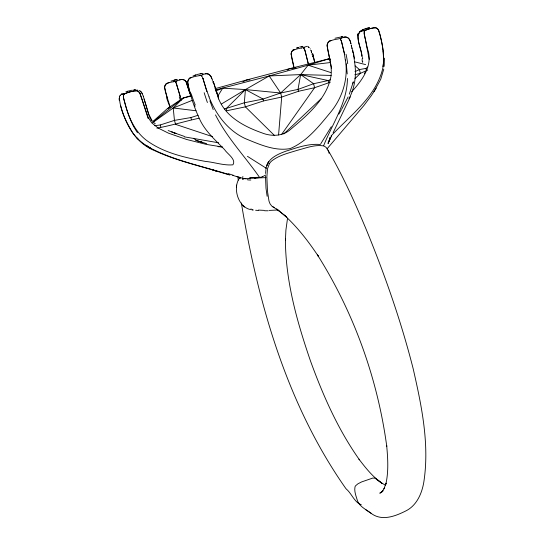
<?xml version="1.0" encoding="UTF-8"?>
<svg xmlns="http://www.w3.org/2000/svg" width="545" height="545" viewBox="0 0 545 545"><rect width="100%" height="100%" fill="white"/><g stroke="black" fill="none" stroke-linecap="round" stroke-linejoin="round"><path stroke-width="0.82" d="M367.575 49.091C373.4 65.223 362.139 80.415 351.682 91.764M384.45 58.151L384.177 66.374M357.833 35.112L358.194 33.736C357.07 41.365 361.369 48.818 361.873 56.442M365.818 30.098L366.267 29.927A14.197 4.762 -23.5 0 1 374.326 27.809L375.594 27.72A5.443 4.919 84.6 0 1 378.448 30.07C382.392 42.21 384.865 55.42 382.828 68.173C375.948 97.18 350.135 115.315 330.951 136.134M249.658 209.389C237.64 206.099 232.408 187.03 239.855 177.65M236.503 185.089L236.435 187.146M383.612 60.624L383.401 63.547A39.179 36.876 -86.9 0 1 382.931 66.592M362.629 62.443L362.704 61.142M265.572 173.474L265.933 169.481M278.57 134.976L281.69 97.051L280.648 92.997L269.189 75.953L215.309 90.02M330.27 59.024L328.587 58.901L308.129 65.168L269.189 75.953L245.441 89.571L244.31 102.78L245.393 106.854L274.639 135.664M119.369 96.874C119.825 109.559 126.263 121.998 132.667 132.803C137.258 139.336 143.662 144.323 150.583 148.186C174.904 160.741 202.045 166.116 228.001 174.23M330.549 62.525L308.129 65.168L300.656 74.583L298.006 89.414L298.476 91.281L281.69 97.051L263.528 100.934L245.393 106.854L226.72 110.758L226.148 108.666L245.441 89.571L280.648 92.997L298.006 89.414L313.593 83.712L328.192 80.558L330.495 79.645M287.562 218.082L285.907 230.065L285.423 240.277L285.416 238.594C285.335 280.552 296.95 321.496 310.452 360.879C323.035 395.513 338.084 429.664 359.489 459.837L358.985 459.169C365.668 468.005 372.753 476.848 381.909 483.252L375.464 478.272L372.882 478.033L361.662 481.903L357.895 483.824L355.647 485.738A3.74 3.277 -51.3 0 0 354.986 486.93C354.046 491.699 356.26 496.481 357.527 501.005C360.034 507.306 367.419 510.113 372.283 514.173C382.747 521.04 395.309 516.142 405.371 511.162C416.53 505.883 421.837 493.777 423.792 482.23C429.719 444.223 421.592 405.718 413.171 368.72C401.161 321.448 385.002 275.314 366.526 230.208C354.918 202.488 342.573 174.972 327.361 149.017C326.435 147.457 324.915 146.271 323.137 145.842C314.342 144.568 305.752 148.131 297.352 150.284C288.55 153.084 279.081 155.148 271.689 160.986A9.994 7.875 -37.5 0 0 269.428 163.629M383.769 69.154L380.717 79.304L373.952 91.73M330.004 138.028L330.147 137.456M352.915 83.317L353.303 81.845L349.297 94.169M292.515 50.351L292.522 50.31A13.632 1.976 5.9 0 1 294.722 49.595M358.106 33.756C357.016 41.386 361.151 48.866 362.193 56.38M266.28 167.506C268.106 158.152 277.95 154.126 285.921 151.169C297.039 147.702 308.62 143.362 320.46 144.52M329.848 138.614L329.289 140.419L330.147 137.728L328.083 143.315L331.578 135.957M359.843 31.596L359.857 31.569A14.095 1.955 5.9 0 1 363.127 30.745L363.733 30.697L363.188 30.745A14.095 1.948 5.9 0 0 359.938 31.549L359.932 31.562M328.083 143.315L330.686 137.429M350.306 96.833L333.118 132.762M348.97 98.781C354.345 88.692 356.287 77.104 355.061 65.788M323.662 145.644C332.273 123.77 347.301 102.692 347.417 78.453M348.105 96.935L341.701 109.191M119.335 96.881L120.132 95.443M125.091 93.597L123.838 94.571A5.947 3.481 72.9 0 0 123.49 97.821M338.874 114.109L341.306 109.899M269.428 163.629L267.493 168.773L266.88 176.825L267.479 191.166L268.985 201.071L270.048 203.816L271.751 206.051L279.02 210.908L286.5 216.971L276.601 208.946L279.02 210.908M320.773 143.757L331.312 126.692M217.891 95.947L222.721 88.174L245.441 89.571L263.031 99.054L263.528 100.934M364.387 73.493L365.293 72.029M376.214 88.106L371.268 95.729L363.897 105.512L326.98 148.935M165.462 84.775L165.591 84.584A6.22 6.002 58.9 0 1 165.905 84.189L166.13 83.93L165.673 84.475A6.097 5.886 57.2 0 0 165.523 84.679A5.45 5.259 57.4 0 0 164.61 87.656L167.172 97.644M188.754 79.243L188.611 79.454A6.009 5.6 70 0 0 187.732 82.37L188.747 87.97M137.224 90.306L137.245 90.272A15.144 0.954 -36.7 0 0 136.563 90.204M293.755 50.004L292.127 51.114A5.314 4.769 79.1 0 0 291.146 53.873L293.973 67.178M281.615 134.383L314.588 87.718L330.284 82.227M328.867 41.454L328.989 41.311A15.219 2.923 5 0 1 331.115 40.446M292.209 50.998L292.127 51.114A5.293 4.748 78.9 0 0 291.159 54.241M218.218 97.732C225.085 116.48 243.867 126.426 261.58 132.742C270.463 136.373 281.206 136.543 289.136 130.589C306.242 116.18 326.23 99.892 330.89 76.886C332.62 66.136 328.315 55.863 327.116 45.392A6.002 5.62 85 0 1 328.301 42.244L329.936 41.086M328.383 42.135L328.26 42.292A5.906 5.525 85.6 0 0 327.116 45.794L331.564 68.207M189.333 78.514L189.755 78.282M152.58 122.741L173.221 107.985L183.222 98.025L191.363 95.593M354.897 78.718L360.334 73.384L367.739 70.039M120.098 95.45L121.501 94.108M283.802 133.934L320.978 98.904M331.156 75.442L300.656 74.583L280.648 92.997L263.031 99.054L244.31 102.78L224.479 108.993M152.798 121.583L167.424 108.578L183.222 98.025L190.627 96.179M166.314 83.739L166.613 83.514A14.279 3.372 2.7 0 1 169.304 82.574M152.995 121.985L183.222 98.025M354.979 71.661L359.428 69.562L365.899 68.425L367.759 67.015M166.177 83.903L166.954 83.446M265.688 175.006L262.663 176.641M382.536 491.522L379.81 493.225L383.087 490.732L381.997 491.76L384.702 487.707L383.973 488.851L386.037 483.17L385.785 484.376C388.721 471.657 387.863 458.474 386.684 445.592L386.759 446.314C377.603 378.666 353.903 312.748 317.503 254.971L318.655 256.75C308.688 241.728 297.645 227.279 284.252 215.139M221.549 103.931L245.441 89.571M287.188 70.019L289.368 68.731L328.587 58.901L330.263 59.173M301.508 47.987L304.423 47.217M303.327 47.803L303.64 48.123A5.321 2.071 76.1 0 1 305.016 50.576L308.327 64.249M360.177 31.699L360.449 31.556M200.39 75.503L201.5 75.299M361.607 30.363L362.888 29.716L362.486 29.927M362.391 29.955L364.162 29.178M201.555 75.271L202.685 74.726M329.943 41.086A15.11 4.844 -3.7 0 1 338.098 38.974L341.517 38.075M242.879 81.859L246.578 79.986L289.368 68.731L296.003 67.859M189.96 78.173L190.566 77.887M175.279 81.525L174.877 81.566L175.613 81.457M175.953 81.294L175.64 81.45L176.996 80.83M124.049 94.053L124.812 93.72M175.79 81.375L176.226 81.171M124.09 94.047L123.068 94.019L123.797 94.033M365.409 30.275L364.196 30.697L364.625 30.615M364.312 30.69L364.237 30.677M364.537 30.643L365.818 30.104M360.858 31.344L361.144 31.235A14.231 5.075 -6 0 1 361.58 31.031M360.947 31.324L361.219 31.201A14.238 5.075 -6 0 1 361.594 31.045M167.424 108.578L169.747 107.556M364.959 30.472L365.245 30.329M192.944 76.041L197.903 74.284L203.101 73.384M365.327 30.295L366.179 29.948A14.19 4.762 -23.5 0 1 374.238 27.829L374.408 27.795M125.302 93.508L125.902 93.27A15.124 5.484 -17.9 0 1 135.16 90.831L137.572 90.967A5.941 4.68 70.3 0 1 140.017 93.454M212.516 136.638L175.592 124.369L174.454 120.384L173.221 107.985L192.078 100.437M215.65 91.008L222.721 88.174M170.953 81.103L177.363 79.427M194.279 75.462L195.689 74.958M364.074 29.198L366.042 28.524M297.045 47.851L298.34 47.395M296.555 48.021L298.347 47.388M125.888 91.833L127.455 91.294M334.991 38.245L342.117 36.74M154.467 125.718L160.216 124.982L174.454 120.384L190.839 117.57L198.108 115.267M240.481 177.793A1.526 0.382 -15.7 0 0 240.229 178.024L240.638 177.936L232.701 175.299M198.932 118.231C184.864 121.365 171.082 125.602 156.885 128.15M365.954 28.544L367.419 28.122M127.414 91.301L132.251 90.163M214.955 88.699L246.578 79.986L249.978 79.911M354.877 74.726L360.334 73.384L359.428 69.562L355.061 65.775M367.33 28.142L369.381 27.686M299.668 47.006L302.85 46.366M174.093 80.081L175.034 79.87M175.265 79.815L176.192 79.611M298.476 91.281L314.588 87.718L313.593 83.712L300.656 74.583L269.189 75.953M257.792 177.793L260.088 177.363A5.218 1.233 -12.9 0 0 262.67 176.648M259.618 177.466C245.196 156.667 226.986 137.79 215.5 114.92M368.72 27.815L369.292 27.713M301.528 46.591L302.87 46.359M200.151 73.779L201.636 73.527M199.163 75.66L199.688 75.585M173.719 81.696L174.659 81.587M199.586 75.598L200.519 75.489M135.31 90.817L135.119 90.838A15.117 5.484 -17.9 0 0 125.868 93.277M255.55 178.113L254.474 178.235M135.405 90.804L136.884 90.674A5.825 4.578 69.6 0 1 139.765 93.229M200.035 75.544L200.56 75.489M244.732 178.706L249.181 178.542M374.388 27.809L375.28 27.747M341.408 36.808L342.771 36.679M206.01 73.779L208.176 74.018A6.118 5.682 72 0 1 210.97 76.586M265.98 177.616L249.767 178.249M201.187 75.428L201.759 76.096M175.483 81.512L175.701 81.907M277.902 210.009L269.169 210.404M133.818 89.98L135.596 89.877L134.016 89.966M375.226 27.747L376.35 27.993A5.545 5.007 83.6 0 1 378.7 30.288L380.144 34.989M181.962 79.475L183.658 79.754M250.366 178.556L249.222 178.549M182.289 79.468L182.337 79.468A14.047 3.161 -32.1 0 0 176.914 80.926M268.174 210.786L264.611 210.758M221.726 146.857L218.027 146.687M123.347 94.026L123.742 94.04M264.148 210.37L258.405 210.077M123.994 94.04L124.015 94.053A5.838 3.433 72.3 0 0 123.408 97.514M349.434 39.513A5.757 5.375 86.2 0 0 347.349 37.496L344.992 37.101A15.369 5.143 -26 0 0 343.261 37.326M258.303 210.479L255.632 210.254M222.53 147.014L206.439 144.425L186.703 139.5L168.541 133.198L158.159 128.061L151.742 122.857L148.22 117.529L139.806 93.195M173.221 107.985L195.989 110.758M361.308 504.799C354.4 502.422 351.566 493.286 346.191 488.933L345.605 488.191C286.759 404.24 257.962 303.102 241.353 202.985M252.315 209.845L253.33 209.989M184.265 136.829L218.634 142.797M300.656 74.583L328.192 80.558L328.69 82.602M354.413 61.776L365.62 64.596M182.957 79.502L183.352 79.631A5.784 5.586 61.7 0 1 186.083 81.675M229.874 175.061L212.754 170.006L216.576 171.123C195.696 164.835 174.25 159.855 154.433 150.549C135.685 143.008 125.534 124.342 120.677 105.737M207.441 73.739L207.822 73.868M206.684 143.676L195.675 140.181M346.334 37.067L346.831 37.251M200.662 141.877L202.372 142.402L197.651 140.957M233.492 175.333L228.089 173.589M236.755 176.382L242.92 178.372M308.129 65.168L330.774 72.546M184.135 136.332L171.634 131.91M328.587 58.901L330.086 59.419M172.349 132.176L175.94 133.505L168.16 130.541M272.902 206.862L274.339 207.441M308.191 46.897L308.375 46.993A5.191 4.633 79.9 0 1 308.613 47.136M308.286 46.945L308.334 46.972A5.205 4.626 78.9 0 1 309.349 47.715M139.043 90.416L140.481 91.206M385.56 485.254L380.941 482.577L375.464 478.272L377.126 479.907M150.311 148.015L145.665 145.168L150.583 148.186M266.389 168.33L247.444 156.333M365.354 509.411L371.247 513.465M197.133 140.971L193.577 138.28M374.136 27.597A14.381 2.064 -34.8 0 1 375.471 27.502L375.519 27.516A14.381 2.098 -34.8 0 0 374.129 27.604M154.017 122.741L155.27 123.77M242.804 205.54L244.419 207.1M136.475 137.463L138.634 139.643M303.415 47.878L303.558 48.035A5.505 2.119 75.9 0 1 304.921 50.399L308.368 63.765M201.289 75.462L201.384 75.578A7.296 2.03 73.2 0 1 201.582 75.837L201.732 76.055A6.097 1.751 74.1 0 1 203.047 78.759M152.205 120.833L148.805 114.348L144.118 99.033M340.353 39.111L340.536 39.41M340.407 39.192L340.516 39.369A5.859 1.601 76.8 0 1 341.538 41.624L344.42 53.771M150.876 119.593L151.708 120.888M186.036 81.716L189.735 92.861M142.388 93.747L140.433 91.206L141.55 92.323L143.315 96.192M310.241 48.832L310.377 49.057M140.004 93.461L142.456 100.552M349.577 39.765L349.992 40.65M211.113 76.913L211.426 77.567M211.385 77.417L210.745 76.232A6.465 5.975 70.6 0 0 207.822 73.882M265.504 167.574L266.103 168.8M150.461 118.946L148.649 114.375L143.274 96.199M349.733 40.071L350.013 40.684M194.551 105.035L195.096 106.289M327.988 150.182L328.703 152.028M148.145 118.572L142.415 100.559M208.98 96.894C215.82 114.477 227.987 130.698 245.509 138.689C259.427 144.343 274.864 151.456 290.219 148.574C307.591 141.237 319.758 125.221 331.496 111.119C342.798 96.772 348.425 78.099 345.387 59.957M213.197 109.579L209.914 100.859M213.361 81.798L218.586 97.446M202.917 78.385L206.739 90.79M211.719 78.282L211.862 78.657M211.671 78.078L211.93 78.787M203.04 78.718L206.889 91.56M190.532 95.246L190.982 96.485M350.122 40.964L350.564 42.34M170.238 107.161L165.476 92.105L164.638 87.384A5.368 5.178 58.5 0 1 165.455 84.768M310.977 50.419L311.181 51.032M215.513 89.073L216.896 93.12M189.919 93.44L190.328 94.646M218.593 98.958L213.252 81.443M310.984 50.467L311.195 51.094M350.258 41.338L350.49 42.04M181.315 100.212L177.186 86.267M176.682 84.591L177.145 86.09M176.607 84.386L180.279 96.635M190.328 95.041L190.648 96.063M212.264 79.863L212.393 80.292L212.175 79.529M190.478 93.917L188.87 88.392M189.715 93.025L186.213 82.043A5.477 5.28 61.4 0 0 183.665 79.747M160.216 124.982L160.823 127.053M190.839 117.57L191.445 119.723M328.901 152.668L329.085 153.315M212.782 81.634L213.041 82.581M311.386 51.755L311.577 52.449M311.468 52.013L311.651 52.708M350.667 42.708L350.953 43.852M350.701 42.782L350.905 43.559M311.924 53.785L312.108 54.534M312.748 53.914L314.751 62.416M312.483 56.081L312.68 56.891M291.67 57.668L293.864 67.464M365.899 68.425L366.363 70.407M351.3 45.215L351.58 46.38M365.279 38.947L369.197 59.364M312.694 53.71L314.724 62.75M351.859 47.579L352.138 48.805M365.102 38.572L364.196 33.838M380.233 35.384L381.582 41.543A117.529 114.368 78.9 0 1 383.169 51.346M351.232 45.065L351.62 46.761M352.281 49.445L352.996 52.695M367.289 48.178L364.319 34.103M351.811 47.64L352.009 48.546M344.651 54.486L341.633 41.972A5.866 1.608 76.8 0 0 340.536 39.376M291.595 57.266L291.194 54.241M352.404 50.44L352.595 51.421M353.412 54.718L353.807 56.769M353.324 52.354L354.441 58.295M267.139 196.309L265.994 188.25L265.497 176.158M352.779 50.317L353.678 55.427M353.93 57.463L354.386 60.236M354.495 60.931L354.999 65.093M123.517 97.821L126.883 109.852A119.178 99.606 75 0 0 130.521 119.886L133.423 126.195L136.584 131.406A41.025 38.532 73.3 0 0 137.51 132.728M346.273 63.772L347.233 73.922M123.456 97.521C127.046 113.285 132.953 129.833 146.155 140.092C163.384 152.893 184.925 157.634 205.635 161.449C214.682 162.274 223.852 165.68 232.933 164.822C236.537 159.378 227.129 153.745 224.595 149.643C215.861 140.549 205.99 132.033 200.287 120.554C194.579 108.55 190.266 95.709 187.725 82.677A6.097 5.668 71.5 0 1 188.679 79.345A6.819 6.336 72.1 0 1 188.822 79.148L189.081 78.8A6.956 6.486 70 0 0 188.727 79.229M237.974 177.643L238.26 180.116M383.087 51.366L383.625 59.221M362.589 57.395L362.704 58.615M119.096 98.454L119.232 100.205M362.146 58.792L362.18 61.21M358.726 34.137A5.409 4.851 83.2 0 1 359.979 31.821L359.475 32.325A5.511 4.953 82.4 0 0 358.637 34.015M304.26 47.354A13.666 1.758 -35 0 1 307.421 46.373M293.837 50.024A13.53 4.585 -6.4 0 1 301.521 48.028M364.319 34.103A5.552 2.091 77.4 0 1 364.387 31.154L364.489 30.745A5.45 2.037 77.9 0 0 364.264 33.872M169.904 106.691A91.805 86.635 74.2 0 1 166.6 97.828M179.387 79.917A14.156 4.271 -28.8 0 1 181.901 79.529M167.042 83.46A14.143 3.965 -0.8 0 1 173.773 81.736M175.742 82.097A5.518 0.552 73.5 0 1 176.675 84.666M180.259 99.858A116.637 105.723 73.5 0 1 179.298 96.949M344.317 53.791A94.878 91.151 75.8 0 1 345.285 59.964M209.103 96.833A94.06 83.337 77.5 0 1 206.868 90.742M190.648 77.901A15.771 5.007 -4.1 0 1 199.204 75.714M195.185 104.735A103.107 95.082 81.7 0 1 191.193 93.679M341.408 38.177A15.294 2.616 -33.7 0 1 345.946 36.89M202.57 74.835A15.757 2.63 -34.2 0 1 207.086 73.534M189.551 78.153A15.962 2.889 4.8 0 1 191.717 77.295M205.274 73.909A15.88 5.402 -25.5 0 1 205.956 73.834M349.44 39.485A5.852 5.464 87.5 0 0 347.247 37.435A6.547 6.104 86 0 0 347.029 37.339M346.055 54.214A109.232 91.894 75.4 0 1 347.71 63.642M207.407 102.542A109.388 51.012 74.7 0 1 204.171 92.698M121.508 94.305A15.383 0.743 6.5 0 1 123.436 94.081M250.836 180.007A16.2 3.481 -14.8 0 1 247.11 179.666M258.732 177.323A40.902 3.413 -5.2 0 1 254.208 177.432M257.935 177.636A14.96 2.977 -12.3 0 1 255.775 177.949M242.832 178.379A1.54 0.668 -5.3 0 1 243.016 177.99M243.601 178.889A7.371 1.737 -27.3 0 1 242.907 178.733M243.07 179.543A13.482 2.786 -23.2 0 1 242.518 179.359M254.113 177.69A40.098 2.582 -3.4 0 1 249.651 177.636M245.802 178.719A40.037 2.596 -4.9 0 1 242.872 178.494M121.562 94.299A15.383 0.709 6.5 0 1 123.606 94.087M175.572 81.559A5.675 0.62 74.1 0 1 176.614 84.277M239.929 178.181A7.296 0.681 -29.1 0 1 239.957 178.058M242.396 177.064A13.373 1.26 -24.7 0 1 242.988 176.703M252.464 209.941A39.628 3.999 -2.7 0 1 251.742 209.771M250.652 209.423A39.628 3.999 -2.7 0 1 250.278 209.246M251.49 209.164A38.899 3.263 -0.8 0 1 250.938 209.008M267.786 163.35L266.805 165.578L268.767 161.545L267.786 163.35"/></g></svg>
